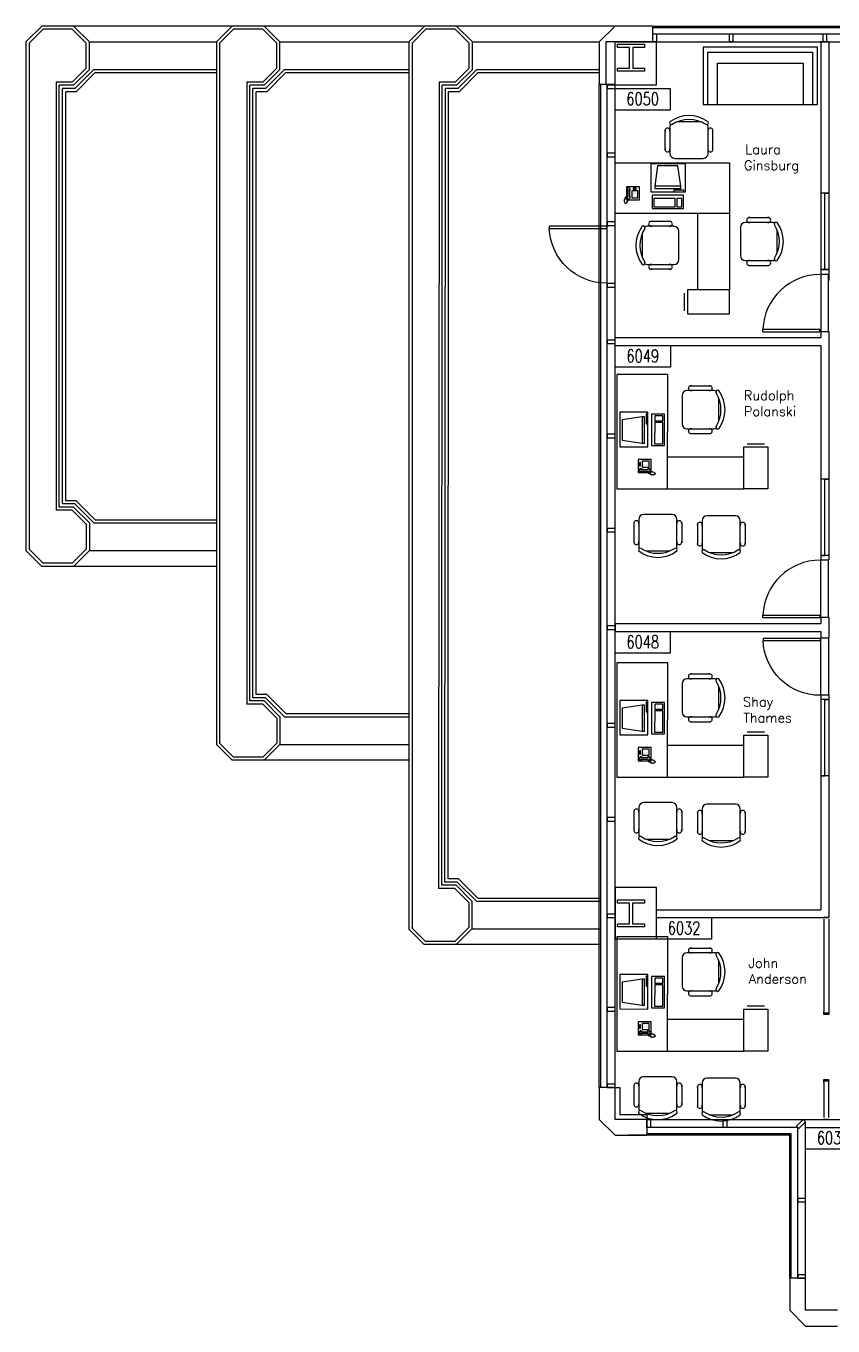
# Model space of a CAD drawing. Extents: x 843 to 3431, y 843 to 3384.
# Drawn here: x 843 to 1351, y 2566 to 3384 of the extents above; entities that cross this region are included whole.
import ezdxf
from ezdxf.enums import TextEntityAlignment as Align

# ---------------------------------------------------------------- set-up
doc = ezdxf.new("R2010")
doc.units = 0
doc.layers.get('0').update_dxf_attribs({"linetype": 'CONTINUOUS'})
for name, color, linetype in [('CHAIRS', 4, 'CONTINUOUS'), ('CPU', 6, 'CONTINUOUS'), ('E-B-FURR', 6, 'CONTINUOUS'), ('E-B-GLAZ', 8, 'CONTINUOUS'), ('E-B-MULL', 8, 'CONTINUOUS'), ('E-B-SHEL', 2, 'CONTINUOUS'), ('E-C-HEAD', 5, 'CONTINUOUS'), ('E-F-DOOR', 3, 'CONTINUOUS'), ('E-F-SILL', 8, 'CONTINUOUS'), ('E-F-TERR', 4, 'CONTINUOUS'), ('E-S-COLM', 8, 'CONTINUOUS'), ('FURNITURE', 3, 'CONTINUOUS'), ('PANELS_201', 6, 'CONTINUOUS'), ('PHONES', 4, 'CONTINUOUS'), ('RMNUM', 40, 'CONTINUOUS')]:
    doc.layers.add(name, color=color, linetype=linetype)
doc.styles.add('ARCHITXT', font='simplex.shx')
doc.styles.add('ROMANS', font='romans', dxfattribs={"width": 0.75, "height": 8})

# ---------------------------------------------------------------- blocks, each defined once
blk = doc.blocks.new('DR-36')
for p, q in [((0, 36), (0, 0)), ((0, 36), (1.5, 36)), ((1.5, 36), (1.5, 0)), ((0, 0), (1.5, 0))]:
    blk.add_line(p, q)
blk.add_arc((0, 0), 36, 0, 87.61406)
blk = doc.blocks.new('RMNUM')
at = {"layer": 'RMNUM'}
blk.add_lwpolyline([(-16.33354, 6.674702), (18.388073, 6.674702), (18.388073, -6.982766), (-16.33354, -6.982766), (-16.33354, 6.674702)], dxfattribs=at)
at = {"layer": 'RMNUM', "style": 'ROMANS', "width": 0.75}
blk.add_attdef('NUMBER', text='', height=8, dxfattribs=at).set_placement((1.027267, 0.114097), align=Align.MIDDLE_CENTER)
blk = doc.blocks.new('RECTANG')
for p, q in [((1, 1), (0, 1)), ((0, 1), (0, 0)), ((1, 0), (1, 1)), ((0, 0), (1, 0))]:
    blk.add_line(p, q)
blk = doc.blocks.new('FNPHONE')
for p, q in [((-9.1, 0.22), (-9.7, 0.02)), ((-8.9, 0.62), (-9.5, 0.42)), ((-8.7, 1.02), (-9.3, 0.82)), ((-8.5, 1.42), (-9.1, 1.22)), ((-8.3, 1.82), (-8.9, 1.62)), ((-7.14, 0.56), (-7.5, -0.58)), ((-7.29, 6.54), (-7.29, 1.54)), ((-6.29, 6.54), (-6.29, 1.54)), ((-3.87, 4.85), (-3.87, 4.85)), ((-3.87, 3.91), (-3.87, 3.91)), ((-3.87, 2.97), (-3.87, 2.97)), ((-3.87, 2.03), (-3.87, 2.03)), ((-2.94, 4.85), (-2.94, 4.85)), ((-2.94, 3.91), (-2.94, 3.91)), ((-2.94, 2.97), (-2.94, 2.97)), ((-2.94, 2.03), (-2.94, 2.03)), ((-2, 4.85), (-2, 4.85)), ((-2, 3.91), (-2, 3.91)), ((-2, 2.97), (-2, 2.97)), ((-2, 2.03), (-2, 2.03)), ((-9.3, -0.18), (-9.9, -0.38)), ((-9.3, -0.58), (-9.9, -0.78)), ((-9.3, -0.98), (-9.9, -1.18)), ((-9.3, -1.38), (-9.9, -1.58)), ((-9.1, -1.78), (-9.7, -1.98)), ((-8.9, -2.18), (-9.5, -2.38)), ((-8.43, -2.46), (-9.03, -2.66)), ((-7.9, -1.98), (-8.5, -2.18)), ((-7.7, -1.58), (-8.3, -1.78)), ((-7.5, -1.18), (-8.1, -1.38)), ((-7.3, -0.78), (-7.9, -0.98))]:
    blk.add_line(p, q)
for centre, start, end in [((-6.79, 6.54), 298.49146, 241.50854), ((-6.79, 1.54), 118.49146, 61.50854)]:
    blk.add_arc(centre, 1.05, start, end)
for p, xscale, yscale, zscale in [((-8.21, 0), 8.20528234483245, 8.104073169521023, 8.20528234483245), ((-4.81, 1.25), 3.75, 4.375, 3.75), ((-4.03, 6.72), 2.03125, 0.46875, 2.03125)]:
    blk.add_blockref('RECTANG', p, dxfattribs=dict(xscale=xscale, yscale=yscale, zscale=zscale))
blk = doc.blocks.new('DESK3')
for p, q in [((72, 0), (0, 0)), ((0, 0), (0, -80)), ((72, -32), (72, 0)), ((0, -32), (72, -32)), ((20, -80), (20, -32)), ((0, -80), (20, -80))]:
    blk.add_line(p, q)
blk = doc.blocks.new('FC15X27A')
for p, q in [((7.53125, 0), (-7.53125, 0)), ((-7.53125, 0), (-7.53125, -26.5)), ((7.53125, -26.5), (7.53125, 0)), ((-7.53125, -26.5), (7.53125, -26.5)), ((-5.53125, -28.5), (5.53125, -28.5))]:
    blk.add_line(p, q)
blk = doc.blocks.new('CHAIR7')
for p, q in [((0, 9), (0, -9)), ((20, 12), (3, 12)), ((5.12, 15.04), (17.88, 15.04)), ((23, -7.44), (23, 7.44)), ((3, -12), (20, -12)), ((5.12, -15), (17.88, -15))]:
    blk.add_line(p, q)
for centre, radius, start, end in [((3, 9), 3, 90, 180), ((5.56, 13.54), 1.56, 73.7398, 286.2602), ((17.44, 13.54), 1.56, 253.7398, 106.2602), ((20, 9), 3, 62.41556, 90), ((22.34, 11.12), 1.1, 53.30994, 212.02741), ((4.82, 0), 19.64, 327.57575, 32.42425), ((7, 0), 20, 323.1301, 36.8699), ((3, -9), 3, 180, 270), ((5.56, -13.5), 1.56, 73.7398, 286.2602), ((17.44, -13.5), 1.56, 253.7398, 106.2602), ((20, -9), 3, 270, 297.58444), ((22.34, -11.12), 1.1, 147.97259, 306.69006)]:
    blk.add_arc(centre, radius, start, end)
blk = doc.blocks.new('IBMAT', base_point=(61, 306))
for p, q in [((75, 307), (75, 306)), ((81, 307), (75, 307)), ((81, 306), (81, 307))]:
    blk.add_line(p, q)
at = {"xscale": 21, "yscale": 17, "zscale": 21}
blk.add_blockref('RECTANG', (61, 306), dxfattribs=at)
blk = doc.blocks.new('KEYBOARD', base_point=(60, 294))
for p, xscale, yscale, zscale in [((60, 294), 19, 8, 19), ((61, 295), 13, 5, 13), ((75, 295), 3, 5, 3)]:
    blk.add_blockref('RECTANG', p, dxfattribs=dict(xscale=xscale, yscale=yscale, zscale=zscale))
blk = doc.blocks.new('COMPUTER')
for p, q in [((-6.64, 16.23), (-8.5, 3.5)), ((6.08, 16.23), (-6.64, 16.23)), ((8, 3.5), (6.08, 16.23)), ((-8.5, 3.5), (-8.5, 2.04)), ((8, 3.5), (-8.5, 3.5)), ((-8.5, 2.04), (8, 2.04)), ((8, 2.04), (8, 3.5))]:
    blk.add_line(p, q)
at = {"xscale": 1.033846153846153, "yscale": 1.033846153846153, "zscale": 1.033846153846153}
for name, p in [('IBMAT', (-10.86, 0)), ('KEYBOARD', (-10.05, -10.5))]:
    blk.add_blockref(name, p, dxfattribs=at)
blk = doc.blocks.new('SOFA2')
for p, q in [((-36, 0), (-36, -36)), ((36, 0), (-36, 0)), ((36, -36), (36, 0)), ((-33, -36), (-33, -3)), ((-33, -3), (33, -3)), ((33, -3), (33, -36)), ((-27, -36), (-27, -10)), ((-27, -10), (27, -10)), ((27, -10), (27, -36)), ((-36, -36), (36, -36))]:
    blk.add_line(p, q)
blk = doc.blocks.new('*U18')
at = {"layer": 'CPU', "style": 'ARCHITXT'}
for s, p in [('Rudolph', (1295.07, 3148.58)), ('Polanski', (1295.08, 3138.58))]:
    blk.add_text(s, height=6, dxfattribs=at).set_placement(p)
blk = doc.blocks.new('*U19')
at = {"layer": 'CPU', "style": 'ARCHITXT'}
for s, p in [('Laura', (1296.05, 3303.39)), ('Ginsburg', (1295.17, 3293.34))]:
    blk.add_text(s, height=6, dxfattribs=at).set_placement(p)
blk = doc.blocks.new('*U64')
at = {"layer": 'CPU', "style": 'ARCHITXT'}
for s, p in [('John', (1297.99, 2791.41)), ('Anderson', (1298.23, 2781.41))]:
    blk.add_text(s, height=6, dxfattribs=at).set_placement(p)
blk = doc.blocks.new('*U65')
at = {"layer": 'CPU', "style": 'ARCHITXT'}
for s, p in [('Shay', (1294.57, 2955.72)), ('Thames', (1294.75, 2945.67))]:
    blk.add_text(s, height=6, dxfattribs=at).set_placement(p)

msp = doc.modelspace()

# ---------------------------------------------------------------- linework, layer by layer
at = {"layer": 'E-B-FURR'}
for p, q in [((1238, 3374), (1570, 3374)), ((1348.52, 3374), (1343.44, 3374)), ((1343.52, 3374), (1343.52, 3223.96)), ((1348.52, 3374), (1348.52, 3223.96)), ((1214.06, 2716), (1214.06, 3347)), ((1343.52, 3230.81), (1348.52, 3230.81)), ((1343.52, 3227.81), (1348.52, 3227.81)), ((1343.52, 3191.81), (1343.52, 3187.96)), ((1343.52, 3191.81), (1348.52, 3191.81)), ((1348.52, 3191.81), (1348.52, 3048.12)), ((1214.08, 3187.96), (1343.52, 3187.96)), ((1214.08, 3182.86), (1214.08, 3187.86)), ((1214.08, 3182.96), (1343.52, 3182.96)), ((1343.52, 3182.96), (1343.52, 3048.12)), ((1343.52, 3048.12), (1348.52, 3048.12)), ((1343.52, 3012.12), (1348.52, 3012.12)), ((1343.52, 3012.12), (1343.52, 3007.97)), ((1348.52, 3012.12), (1348.52, 2999.12)), ((1214.06, 3007.97), (1343.52, 3007.97)), ((1214.06, 3007.93), (1214.06, 3002.93)), ((1214.06, 3002.97), (1343.52, 3002.97)), ((1343.52, 3002.97), (1343.52, 2999.12)), ((1343.52, 2999.12), (1348.52, 2999.12)), ((1343.35, 2963.09), (1348.35, 2963.09)), ((1343.52, 2963.12), (1343.52, 2827.97)), ((1343.52, 2963.12), (1348.52, 2963.12)), ((1348.52, 2963.12), (1348.52, 2822.97)), ((1240.11, 2827.97), (1343.52, 2827.97)), ((1240.11, 2822.97), (1348.52, 2822.97)), ((1214.09, 2809.65), (1240.11, 2809.65)), ((1234, 2696), (1332.41, 2696)), ((1332.64, 2696), (1525, 2696)), ((1334, 2596), (1334, 2694.41)), ((1334, 2691), (1520, 2691))]:
    msp.add_line(p, q, dxfattribs=at)
msp.add_lwpolyline([(1240.11, 3374), (1208.11, 3374), (1208.11, 3347), (1240.11, 3347)], close=True, dxfattribs=at)
for points in [[(1240.11, 2842), (1214.09, 2842), (1214.09, 2809.65)], [(1240.11, 2809.65), (1240.11, 2842)], [(1214, 2716), (1217, 2716), (1217, 2699), (1234, 2699), (1234, 2696)]]:
    msp.add_lwpolyline(points, dxfattribs=at)
at = {"layer": 'E-B-GLAZ'}
for p, q in [((1238, 3384), (1570, 3384)), ((1238, 3383), (1570, 3383)), ((1238, 3379), (1570, 3379)), ((1204, 2716), (1204, 3347.1)), ((1205, 2716), (1205, 3347.1)), ((1209, 2716), (1209, 3347)), ((1204, 2806), (1104, 2806)), ((1316.38, 2686), (1222.38, 2686)), ((1329, 2691), (1234, 2691)), ((1325, 2687), (1234, 2687)), ((1324, 2686), (1234, 2686)), ((1324, 2596), (1324, 2686)), ((1325, 2596), (1325, 2687)), ((1329, 2596), (1329, 2691))]:
    msp.add_line(p, q, dxfattribs=at)
for points in [[(1348.52, 3230.81), (1343.52, 3230.81), (1346.16, 3230.81), (1346.16, 3278.81), (1348.52, 3278.81), (1343.52, 3278.81)], [(1348.52, 3050.9), (1343.52, 3050.9), (1346.16, 3050.9), (1346.16, 3098.9), (1348.52, 3098.9), (1343.52, 3098.9)], [(1348.52, 2912.12), (1343.52, 2912.12), (1346.16, 2912.12), (1346.16, 2960.12), (1348.52, 2960.12), (1343.52, 2960.12)]]:
    msp.add_lwpolyline(points, dxfattribs=at)
at = {"layer": 'E-B-MULL'}
for points in [[(1240.12, 3379), (1240.12, 3374), (1237.87, 3374), (1237.87, 3379)], [(1288.25, 3379), (1288.25, 3374), (1286, 3374), (1286, 3379)], [(1347.25, 3379), (1347.25, 3374), (1345, 3374), (1345, 3379)], [(1209, 3344.75), (1214, 3344.75), (1214, 3347), (1209, 3347)], [(1209, 3301.76), (1214, 3301.76), (1214, 3304.01), (1209, 3304.01)], [(1208.98, 3258.54), (1213.98, 3258.54), (1213.98, 3260.79), (1208.98, 3260.79)], [(1208.98, 3219.76), (1213.98, 3219.76), (1213.98, 3222.01), (1208.98, 3222.01)], [(1209, 3184.15), (1214, 3184.15), (1214, 3186.4), (1209, 3186.4)], [(1209, 3124.87), (1214, 3124.87), (1214, 3127.12), (1209, 3127.12)], [(1209, 3065.66), (1214, 3065.66), (1214, 3067.91), (1209, 3067.91)], [(1209, 3004.3), (1214, 3004.3), (1214, 3006.55), (1209, 3006.55)], [(1209, 2942.77), (1214, 2942.77), (1214, 2945.02), (1209, 2945.02)], [(1209, 2883.62), (1214, 2883.62), (1214, 2885.87), (1209, 2885.87)], [(1209, 2822.94), (1214, 2822.94), (1214, 2825.19), (1209, 2825.19)], [(1209, 2764.08), (1214, 2764.08), (1214, 2766.33), (1209, 2766.33)], [(1209, 2716), (1214, 2716), (1214, 2718.25), (1209, 2718.25)], [(1234, 2691), (1234, 2696), (1236.25, 2696), (1236.25, 2691)], [(1282.08, 2691), (1282.08, 2696), (1284.33, 2696), (1284.33, 2691)], [(1329.8, 2690.2), (1334, 2694.41), (1332.41, 2696), (1328.2, 2691.8)], [(1329.8, 2690.2), (1334, 2694.41), (1332.41, 2696), (1328.2, 2691.8)], [(1329, 2644.08), (1334, 2644.08), (1334, 2646.33), (1329, 2646.33)], [(1329, 2596), (1334, 2596), (1334, 2598.25), (1329, 2598.25)]]:
    msp.add_lwpolyline(points, close=True, dxfattribs=at)
at = {"layer": 'E-B-SHEL'}
for p, q in [((1214.04, 3384), (1204, 3373.96)), ((1237.67, 3384), (1213.69, 3384)), ((1237.7, 3373.96), (1237.7, 3383.96)), ((1204, 3373.96), (1204, 3347.1)), ((1238, 3374), (1210, 3374)), ((1238, 3374.01), (1210.37, 3374.01)), ((1214, 3347.1), (1214, 3373.96)), ((1214, 3373.96), (1240.17, 3373.96)), ((1214, 3347.1), (1204, 3347.1)), ((1204, 2716), (1204, 2696)), ((1214, 2716), (1204, 2716)), ((1214, 2696), (1214, 2716)), ((1204, 2696), (1214, 2686)), ((1234, 2696), (1214, 2696)), ((1234, 2696), (1234, 2686)), ((1214, 2686), (1234, 2686)), ((1334, 2596), (1324, 2596)), ((1324, 2596), (1324, 2576)), ((1334, 2576), (1334, 2596)), ((1324, 2576), (1334, 2566)), ((1354, 2576), (1334, 2576)), ((1334, 2566), (1354, 2566))]:
    msp.add_line(p, q, dxfattribs=at)
at = {"layer": 'E-C-HEAD'}
for p, q in [((1208.96, 3222.41), (1208.96, 3258.41)), ((1343.48, 3227.41), (1343.48, 3191.41)), ((1348.48, 3191.41), (1348.48, 3227.41)), ((1343.42, 3047.8), (1343.42, 3011.8)), ((1348.42, 3011.8), (1348.42, 3047.8)), ((1343.49, 2962.92), (1343.49, 2998.92)), ((1348.49, 2998.92), (1348.49, 2962.92))]:
    msp.add_line(p, q, dxfattribs=at)
at = {"layer": 'E-F-SILL'}
msp.add_lwpolyline([(1214, 2819), (1214, 2819), (1214, 2819)], dxfattribs=at)
at = {"layer": 'E-F-TERR'}
for p, q in [((843, 3374.08), (852.92, 3384)), ((852.92, 3384), (843, 3374.08)), ((853.75, 3382), (845, 3373.25)), ((872.92, 3384), (852.92, 3384)), ((872.92, 3384), (852.92, 3384)), ((863.42, 3384), (852.92, 3384)), ((872.18, 3382), (853.75, 3382)), ((974.22, 3384), (868.58, 3384)), ((881, 3373.18), (872.18, 3382)), ((883, 3374), (873, 3384)), ((962.94, 3374.08), (972.86, 3384)), ((972.86, 3384), (962.94, 3374.08)), ((973.69, 3382), (964.94, 3373.25)), ((983.36, 3384), (972.86, 3384)), ((992.86, 3384), (972.86, 3384)), ((992.86, 3384), (972.86, 3384)), ((992.11, 3382), (973.69, 3382)), ((1214.04, 3384), (988.51, 3384)), ((1000.94, 3373.18), (992.11, 3382)), ((1002.94, 3374), (992.94, 3384)), ((1094.08, 3384), (1084.15, 3374.08)), ((1084.15, 3374.08), (1094.08, 3384)), ((1094.91, 3382), (1086.15, 3373.25)), ((1114.08, 3384), (1094.08, 3384)), ((1114.08, 3384), (1094.08, 3384)), ((1104.58, 3384), (1094.08, 3384)), ((1113.33, 3382), (1094.91, 3382)), ((1122.15, 3373.18), (1113.33, 3382)), ((1124.15, 3374), (1114.15, 3384)), ((843, 3374.08), (843, 3053.92)), ((845, 3373.25), (845, 3054.75)), ((881, 3357.51), (881, 3373.18)), ((883, 3374), (962.94, 3374)), ((883, 3356.68), (883, 3374)), ((962.94, 3374.08), (962.94, 2931.92)), ((964.94, 3373.25), (964.94, 2932.75)), ((1000.94, 3357.51), (1000.94, 3373.18)), ((1002.94, 3374), (1084.15, 3374)), ((1002.94, 3356.68), (1002.94, 3374)), ((1084.15, 3374.08), (1084.15, 2815.58)), ((1086.15, 3373.25), (1086.15, 2816.41)), ((1122.15, 3357.51), (1122.15, 3373.18)), ((1124.15, 3374), (1204.04, 3374)), ((1124.15, 3356.68), (1124.15, 3374)), ((872.17, 3348.68), (881, 3357.51)), ((873, 3346.68), (883, 3356.68)), ((873.83, 3344.68), (885.83, 3356.68)), ((874.66, 3342.68), (886.66, 3354.68)), ((885.83, 3356.68), (962.94, 3356.68)), ((886.66, 3354.68), (962.94, 3354.68)), ((992.11, 3348.68), (1000.94, 3357.51)), ((992.94, 3346.68), (1002.94, 3356.68)), ((993.76, 3344.68), (1005.76, 3356.68)), ((994.59, 3342.68), (1006.59, 3354.68)), ((1005.76, 3356.68), (1084.15, 3356.68)), ((1006.59, 3354.68), (1084.15, 3354.68)), ((1113.33, 3348.68), (1122.15, 3357.51)), ((1114.15, 3346.68), (1124.15, 3356.68)), ((1114.98, 3344.68), (1126.98, 3356.68)), ((1115.81, 3342.68), (1127.81, 3354.68)), ((1126.98, 3356.68), (1204, 3356.68)), ((1127.81, 3354.68), (1204, 3354.68)), ((862, 3348.68), (862, 3079.32)), ((872.17, 3348.68), (862, 3348.68)), ((864, 3081.32), (864, 3346.68)), ((873, 3346.68), (864, 3346.68)), ((982, 3348.68), (982, 2957.32)), ((992.11, 3348.68), (982, 3348.68)), ((983.94, 2959.32), (983.94, 3346.68)), ((992.94, 3346.68), (983.94, 3346.68)), ((1103.22, 3348.68), (1102.89, 2841.31)), ((1113.33, 3348.68), (1103.22, 3348.68)), ((1104.82, 2843.31), (1105.15, 3346.68)), ((1114.15, 3346.68), (1105.15, 3346.68)), ((866, 3083.32), (866, 3344.68)), ((873.83, 3344.68), (866, 3344.68)), ((868, 3085.32), (868, 3342.68)), ((874.66, 3342.68), (868, 3342.68)), ((985.94, 2961.32), (985.94, 3344.68)), ((993.76, 3344.68), (985.94, 3344.68)), ((987.94, 2963.32), (987.94, 3342.68)), ((994.59, 3342.68), (987.94, 3342.68)), ((1106.82, 2845.31), (1107.15, 3344.68)), ((1114.98, 3344.68), (1107.15, 3344.68)), ((1108.82, 2847.31), (1109.15, 3342.68)), ((1115.81, 3342.68), (1109.15, 3342.68)), ((874.66, 3085.32), (868, 3085.32)), ((874.66, 3085.32), (886.66, 3073.32)), ((872.17, 3079.32), (862, 3079.32)), ((873, 3081.32), (864, 3081.32)), ((873.83, 3083.32), (866, 3083.32)), ((872.17, 3079.32), (881, 3070.49)), ((873, 3081.32), (883, 3071.32)), ((873.83, 3083.32), (885.83, 3071.32)), ((881, 3070.49), (881, 3054.82)), ((883, 3071.32), (883, 3054)), ((885.83, 3071.32), (962.94, 3071.32)), ((886.66, 3073.32), (962.94, 3073.32)), ((843, 3053.92), (852.92, 3044)), ((852.92, 3044), (843, 3053.92)), ((853.75, 3046), (845, 3054.75)), ((881, 3054.82), (872.18, 3046)), ((883, 3054), (873, 3044)), ((883, 3054), (962.94, 3054)), ((872.92, 3044), (852.92, 3044)), ((872.92, 3044), (852.92, 3044)), ((863.42, 3044), (852.92, 3044)), ((872.18, 3046), (853.75, 3046)), ((962.94, 3044), (868.58, 3044)), ((993.76, 2961.32), (985.94, 2961.32)), ((994.59, 2963.32), (987.94, 2963.32)), ((993.76, 2961.32), (1005.76, 2949.32)), ((994.59, 2963.32), (1006.59, 2951.32)), ((992.11, 2957.32), (982, 2957.32)), ((992.94, 2959.32), (983.94, 2959.32)), ((992.11, 2957.32), (1000.94, 2948.49)), ((992.94, 2959.32), (1002.94, 2949.32)), ((1000.94, 2948.49), (1000.94, 2932.82)), ((1002.94, 2949.32), (1002.94, 2932)), ((1005.76, 2949.32), (1084.15, 2949.32)), ((1006.59, 2951.32), (1084.15, 2951.32)), ((972.86, 2922), (962.94, 2931.92)), ((973.69, 2924), (964.94, 2932.75)), ((1000.94, 2932.82), (992.11, 2924)), ((1002.94, 2932), (992.94, 2922)), ((1002.94, 2932), (1084.15, 2932)), ((992.86, 2922), (972.86, 2922)), ((992.86, 2922), (972.86, 2922)), ((992.11, 2924), (973.69, 2924)), ((1084.15, 2922), (988.51, 2922)), ((1115.48, 2847.31), (1108.82, 2847.31)), ((1115.48, 2847.31), (1127.48, 2835.31)), ((1113, 2841.31), (1102.89, 2841.31)), ((1113.82, 2843.31), (1104.82, 2843.31)), ((1114.65, 2845.31), (1106.82, 2845.31)), ((1113, 2841.31), (1121.82, 2832.48)), ((1113.82, 2843.31), (1123.82, 2833.31)), ((1114.65, 2845.31), (1126.65, 2833.31)), ((1121.82, 2832.48), (1121.82, 2816.81)), ((1123.82, 2833.31), (1123.82, 2815.98)), ((1126.65, 2833.31), (1205.04, 2833.31)), ((1127.48, 2835.31), (1205.04, 2835.31)), ((1093.75, 2805.98), (1083.82, 2815.91)), ((1094.58, 2807.98), (1085.82, 2816.74)), ((1121.82, 2816.81), (1113, 2807.98)), ((1123.82, 2815.98), (1113.82, 2805.98)), ((1123.82, 2815.98), (1205.04, 2815.98)), ((1113.75, 2805.98), (1093.75, 2805.98)), ((1113.75, 2805.98), (1093.75, 2805.98)), ((1113, 2807.98), (1094.58, 2807.98)), ((1205.04, 2805.98), (1109.4, 2805.98))]:
    msp.add_line(p, q, dxfattribs=at)
at = {"layer": 'E-S-COLM'}
for points in [[(1215.61, 3370.5), (1215.61, 3372.5), (1232.61, 3372.5), (1232.61, 3370.5), (1225.11, 3370.5), (1225.11, 3357.5), (1232.61, 3357.5), (1232.61, 3355.5), (1215.61, 3355.5), (1215.61, 3357.5), (1223.11, 3357.5), (1223.11, 3370.5)], [(1215.5, 2832.15), (1215.5, 2834.15), (1232.5, 2834.15), (1232.5, 2832.15), (1225, 2832.15), (1225, 2819.15), (1232.5, 2819.15), (1232.5, 2817.15), (1215.5, 2817.15), (1215.5, 2819.15), (1223, 2819.15), (1223, 2832.15)]]:
    msp.add_lwpolyline(points, close=True, dxfattribs=at)
at = {"layer": 'PANELS_201', "linetype": 'CONTINUOUS'}
for points in [[(1348.52, 2822.97), (1345.52, 2822.97), (1345.52, 2823.22), (1348.52, 2823.22), (1348.52, 2822.97)], [(1345.52, 2821.97), (1345.52, 2763.97)], [(1348.52, 2821.97), (1348.52, 2763.97)], [(1348.52, 2763.97), (1348.52, 2762.97), (1348.52, 2761.97), (1345.52, 2761.97), (1345.52, 2763.97)], [(1345.52, 2762.97), (1348.52, 2762.97)], [(1345.39, 2719.13), (1345.39, 2720.13), (1345.39, 2721.13), (1348.39, 2721.13), (1348.39, 2719.13)], [(1348.39, 2720.13), (1345.39, 2720.13)], [(1345.39, 2719.13), (1345.39, 2697.13)], [(1348.39, 2719.13), (1348.39, 2697.13)], [(1345.39, 2696.13), (1348.39, 2696.13), (1348.39, 2695.88), (1345.39, 2695.88), (1345.39, 2696.13)]]:
    msp.add_lwpolyline(points, dxfattribs=at)

# ---------------------------------------------------------------- block references
for p, values in [((1230.33, 3338.08), {'NUMBER': '6050'}), ((1230.42, 3176.29), {'NUMBER': '6049'}), ((1230.39, 2996.3), {'NUMBER': '6048'}), ((1256.44, 2816.3), {'NUMBER': '6032'}), ((1350.33, 2684.33), {'NUMBER': '6030'})]:
    msp.add_blockref('RMNUM', p).add_auto_attribs(values)
at = {"layer": 'CHAIRS'}
for p, rotation in [((1260.56, 3300.73), 90), ((1254.11, 3245.97), 180), ((1240.9, 3076.66), 270), ((1280.86, 3075.74), 270), ((1240.9, 2895.32), 270), ((1280.86, 2894.4), 270), ((1240.9, 2722.88), 270), ((1280.86, 2721.96), 270)]:
    msp.add_blockref('CHAIR7', p, dxfattribs=dict(at, rotation=rotation))
for p in [(1293, 3248.39), (1256.25, 3142.58), (1256.25, 2961.24), (1256.25, 2788.8)]:
    msp.add_blockref('CHAIR7', p, dxfattribs=at)
at = {"layer": 'CPU'}
for name, p in [('*U19', (0, 0)), ('COMPUTER', (1247.44, 3279.75)), ('*U18', (0, 0)), ('*U65', (0, 0)), ('*U64', (0, 0))]:
    msp.add_blockref(name, p, dxfattribs=at)
at = {"layer": 'CPU', "rotation": 89.84054487573725}
for p in [(1234.64, 3130.09), (1234.64, 2948.74), (1234.64, 2776.31)]:
    msp.add_blockref('COMPUTER', p, dxfattribs=at)
at = {"layer": 'E-F-DOOR', "xscale": -1, "rotation": 90}
for p in [(1208.5, 3258.16), (1343.17, 2998.86)]:
    msp.add_blockref('DR-36', p, dxfattribs=at)
at = {"layer": 'E-F-DOOR', "rotation": 90}
for p in [(1343.02, 3191.66), (1343.1, 3011.87)]:
    msp.add_blockref('DR-36', p, dxfattribs=at)
at = {"layer": 'FURNITURE'}
msp.add_blockref('SOFA2', (1305.42, 3370.61), dxfattribs=at)
at = {"layer": 'FURNITURE', "xscale": -1}
for name, p, rotation in [('DESK3', (1286.06, 3297.95), 359.9950299738793), ('FC15X27A', (1302.65, 3092.68), 180), ('FC15X27A', (1302.65, 2911.33), 180), ('FC15X27A', (1302.65, 2738.9), 180)]:
    msp.add_blockref(name, p, dxfattribs=dict(at, rotation=rotation))
at = {"layer": 'FURNITURE'}
for name, p, rotation in [('FC15X27A', (1286.05, 3210.41), 270), ('DESK3', (1215.12, 3092.68), 89.99502997387958), ('DESK3', (1215.12, 2911.34), 89.99502997387958), ('DESK3', (1215.12, 2738.9), 89.99502997387958)]:
    msp.add_blockref(name, p, dxfattribs=dict(at, rotation=rotation))
at = {"layer": 'PHONES'}
msp.add_blockref('FNPHONE', (1229.34, 3274.7), dxfattribs=at)
at = {"layer": 'PHONES', "rotation": 90}
for p in [(1236.65, 3111.26), (1236.65, 2929.92), (1236.65, 2757.48)]:
    msp.add_blockref('FNPHONE', p, dxfattribs=at)

doc.saveas('drawing.dxf')
